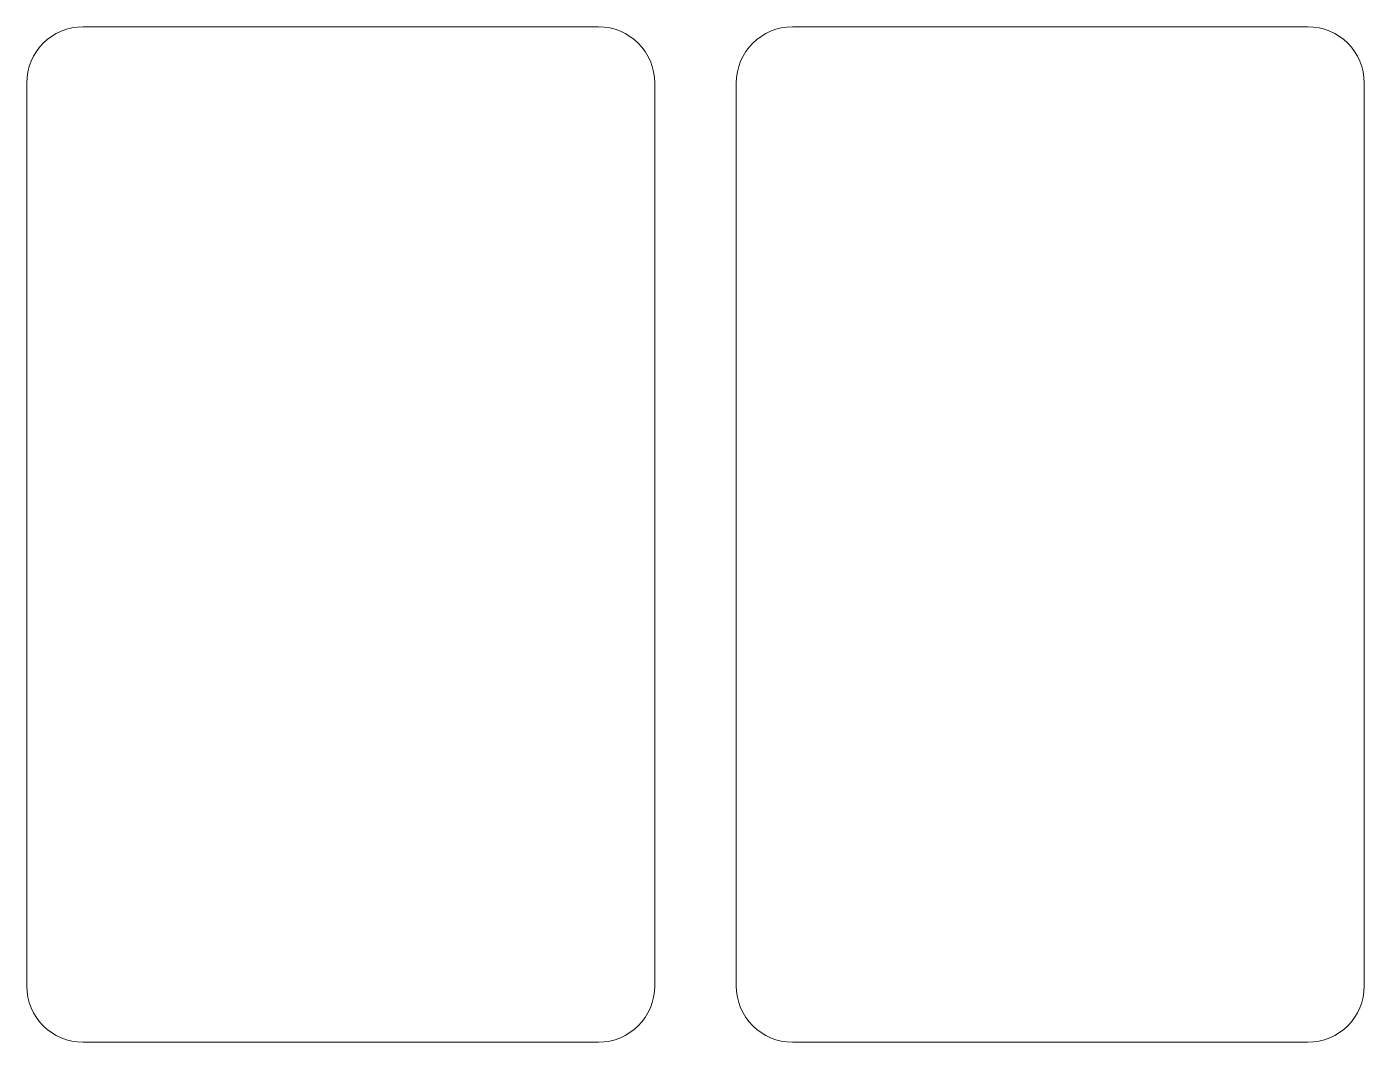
# Model space of a CAD drawing. Header units: millimetres. Extents: x -50 to 50, y -54 to 22.
import ezdxf

# ---------------------------------------------------------------- set-up
doc = ezdxf.new("R2010")
doc.units = ezdxf.units.MM
doc.header["$MEASUREMENT"] = 0
doc.layers.add('layer 1', color=7, linetype='Continuous')

msp = doc.modelspace()

# ---------------------------------------------------------------- linework, layer by layer
at = {"layer": 'layer 1', "color": 7, "lineweight": 20}
for points in [[(-7.3082, -53.7512), (-7.3082, -53.7512), (-45.8762, -53.7512), (-45.8762, -53.7512), (-45.8762, -53.7512), (-48.195, -53.7512), (-50.0922, -51.854), (-50.0922, -49.5352), (-50.0922, -49.5352), (-50.0922, -49.5352), (-50.0922, 18.0328), (-50.0922, 18.0328), (-50.0922, 18.0328), (-50.0922, 20.3516), (-48.195, 22.2488), (-45.8762, 22.2488), (-45.8762, 22.2488), (-45.8762, 22.2488), (-7.3082, 22.2488), (-7.3082, 22.2488), (-7.3082, 22.2488), (-4.9894, 22.2488), (-3.0922, 20.3516), (-3.0922, 18.0328), (-3.0922, 18.0328), (-3.0922, 18.0328), (-3.0922, -49.5352), (-3.0922, -49.5352), (-3.0922, -49.5352), (-3.0922, -51.854), (-4.9894, -53.7512), (-7.3082, -53.7512)], [(45.784, -53.7512), (45.784, -53.7512), (7.216, -53.7512), (7.216, -53.7512), (7.216, -53.7512), (4.8972, -53.7512), (3, -51.854), (3, -49.5352), (3, -49.5352), (3, -49.5352), (3, 18.0328), (3, 18.0328), (3, 18.0328), (3, 20.3516), (4.8972, 22.2488), (7.216, 22.2488), (7.216, 22.2488), (7.216, 22.2488), (45.784, 22.2488), (45.784, 22.2488), (45.784, 22.2488), (48.1028, 22.2488), (50, 20.3516), (50, 18.0328), (50, 18.0328), (50, 18.0328), (50, -49.5352), (50, -49.5352), (50, -49.5352), (50, -51.854), (48.1028, -53.7512), (45.784, -53.7512)]]:
    msp.add_open_spline(points, degree=3, knots=[0, 0, 0, 0, 0.11111111, 0.11111111, 0.11111111, 0.11111111, 0.22222222, 0.22222222, 0.22222222, 0.22222222, 0.33333333, 0.33333333, 0.33333333, 0.33333333, 0.44444444, 0.44444444, 0.44444444, 0.44444444, 0.55555556, 0.55555556, 0.55555556, 0.55555556, 0.66666667, 0.66666667, 0.66666667, 0.66666667, 0.77777778, 0.77777778, 0.77777778, 0.77777778, 1, 1, 1, 1], dxfattribs=at)

doc.saveas('drawing.dxf')
